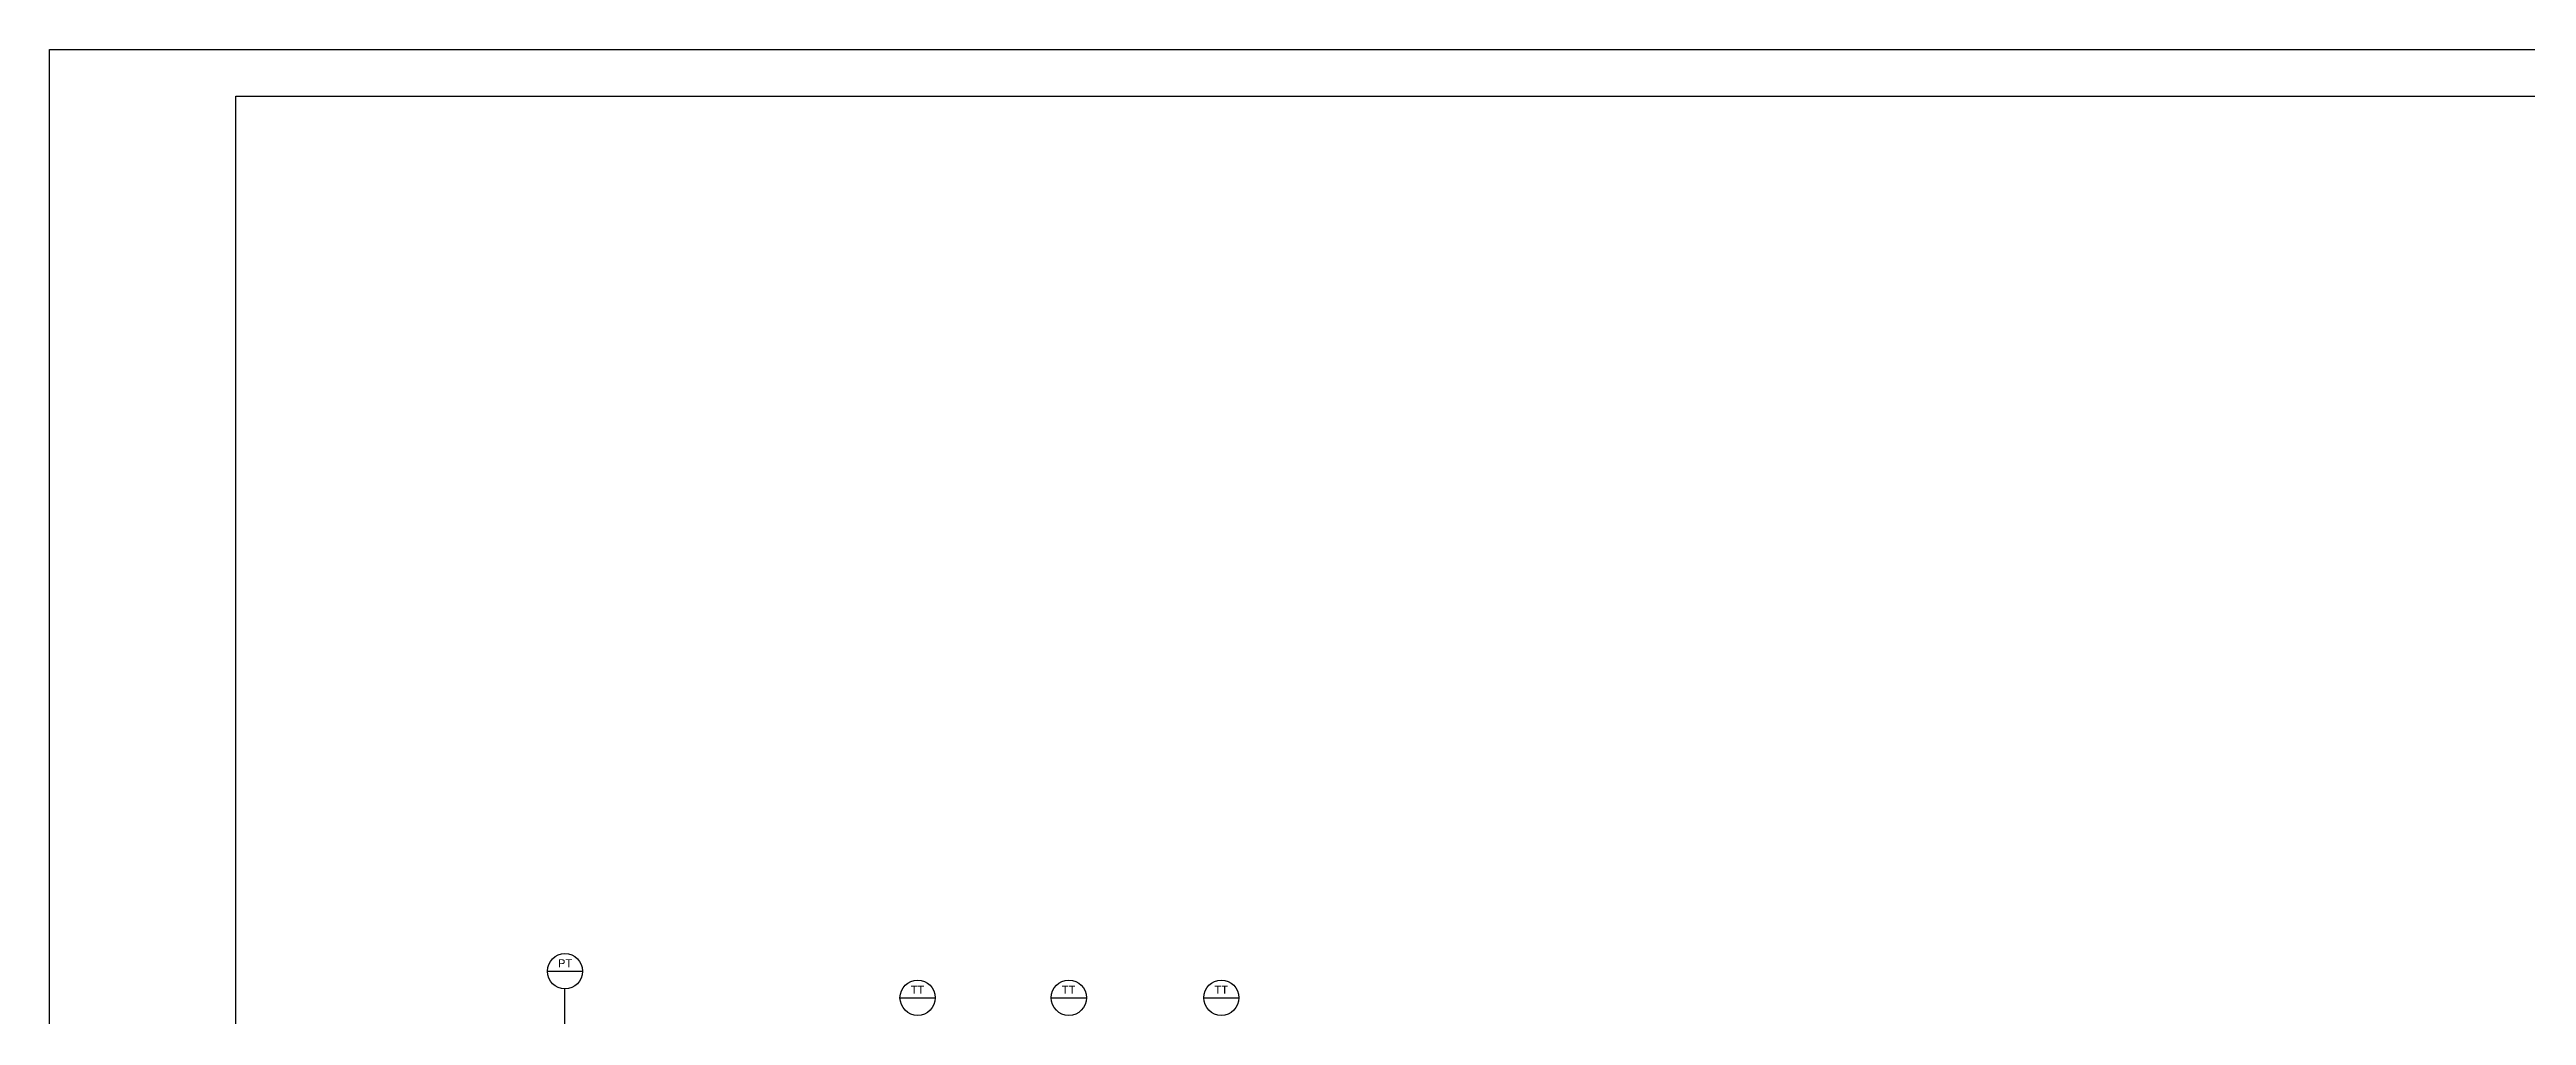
# Model space of a CAD drawing. Header units: millimetres. Extents: x 9362 to 123457, y 9195 to 46674.
# Drawn here: x 9362 to 24941, y 21064 to 27140 of the extents above; entities that cross this region are included whole.
import ezdxf

# ---------------------------------------------------------------- set-up
doc = ezdxf.new("R2010")
doc.units = ezdxf.units.MM
doc.styles.get("Standard").update_dxf_attribs({"font": 'Arial.ttf'})

msp = doc.modelspace()

# ---------------------------------------------------------------- linework, layer by layer
for p, q in [((12492, 21342), (12715, 21342)), ((12604, 21007), (12604, 21231)), ((14710, 21175), (14933, 21175)), ((15661, 21175), (15884, 21175)), ((16621, 21175), (16844, 21175))]:
    msp.add_line(p, q)
msp.add_lwpolyline([(9362, 27140), (34243, 27140), (34243, 9752), (9362, 9752)], close=True)
msp.add_lwpolyline([(10533, 10045), (10533, 26847), (33950, 26847), (33950, 10045)])
for centre in [(12604, 21342), (14822, 21175), (15773, 21175), (16732, 21175)]:
    msp.add_circle(centre, 111)

# ---------------------------------------------------------------- texts
at = {"char_height": 50, "attachment_point": 1}
for s, insert in [('{\\fArial|b0|i0|c163|p34;PT}', (12560, 21417)), ('{\\fArial|b0|i0|c163|p34;TT}', (14778, 21250)), ('{\\fArial|b0|i0|c163|p34;TT}', (15729, 21250)), ('{\\fArial|b0|i0|c163|p34;TT}', (16689, 21250))]:
    msp.add_mtext_dynamic_manual_height_columns(s, width=155.39, gutter_width=12.5, heights=[0], dxfattribs=dict(at, insert=insert))

doc.saveas('drawing.dxf')
